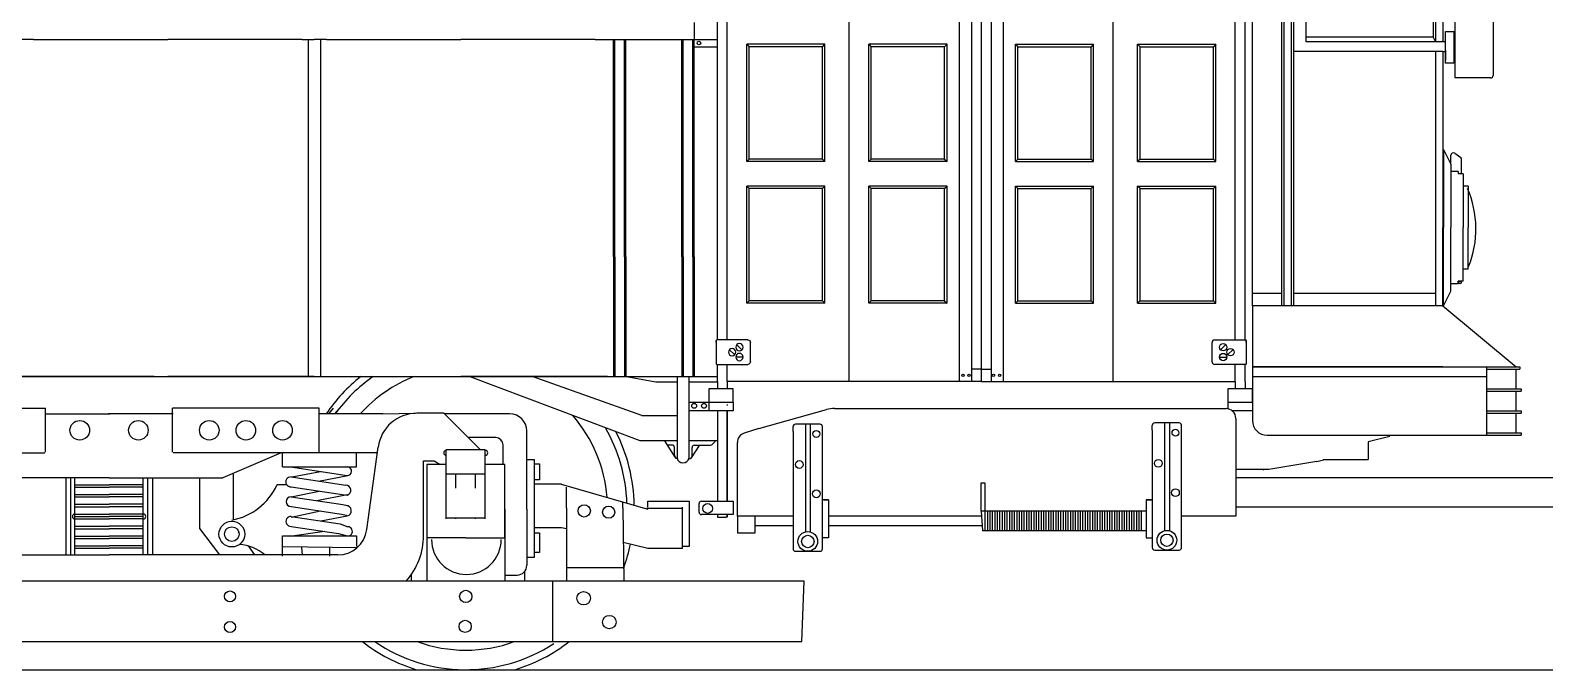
# Model space of a CAD drawing. Extents: x 0 to 750, y -2 to 474.
# Drawn here: x 439.2 to 594.1, y 315.1 to 380.6 of the extents above; entities that cross this region are included whole.
import ezdxf

# ---------------------------------------------------------------- set-up
doc = ezdxf.new("R2010")
doc.units = 0
doc.layers.get('0').update_dxf_attribs({"color": 1, "linetype": 'CONTINUOUS'})

# ---------------------------------------------------------------- blocks, each defined once
blk = doc.blocks.new('DBRACKET')
for p, q in [((-3.5, 0.25), (-3.5, 1)), ((-3.5, -1), (-3.5, 0.25)), ((-3.25, 1.25), (-0.25, 1.25)), ((-2.125, 0.75), (-2.625, 0.25)), ((-1.375, 0.25), (-1.875, -0.25)), ((-0.25, 1.25), (-0.0625, 1.25)), ((0, 1), (0, 1.1875)), ((0, 1.1875), (0, -1.1875)), ((-0.0625, -1.25), (-3.25, -1.25)), ((-2.75, -0.5), (-2, -0.5))]:
    blk.add_line(p, q)
for centre in [(-2.375, 0.5), (-1.625, 0), (-2.375, -0.5)]:
    blk.add_circle(centre, 0.375)
for centre, radius, start, end in [((-3.25, 1), 0.25, 90, 180), ((-0.0625, 1.1875), 0.0625, 0, 90), ((-3.25, -1), 0.25, 180, 270), ((-0.0625, -1.1875), 0.0625, 270, 0)]:
    blk.add_arc(centre, radius, start, end)

msp = doc.modelspace()

# ---------------------------------------------------------------- linework, layer by layer
for p, q in [((564.237705, 352.364754), (564.237705, 423.114754)), ((567.237705, 352.364754), (567.237705, 423.114754)), ((567.487705, 352.364754), (567.487705, 423.114754)), ((568.237705, 352.364754), (568.237705, 423.114754)), ((568.487705, 352.364754), (568.487705, 423.114754)), ((569.737705, 379.364754), (569.737705, 423.114754)), ((522.987705, 344.614754), (522.987705, 421.364754)), ((536.487705, 421.364754), (536.487705, 344.614754)), ((536.487705, 421.364754), (536.487705, 344.614754)), ((549.987705, 344.614754), (549.987705, 421.364754)), ((534.237705, 419.364754), (534.237705, 344.614754)), ((535.487705, 419.364754), (535.487705, 344.614754)), ((537.487705, 419.364754), (537.487705, 344.614754)), ((538.737705, 419.364754), (538.737705, 344.614754)), ((582.737705, 415.364754), (582.737705, 379.864754)), ((582.987705, 391.658744), (582.987705, 379.364754)), ((583.737705, 389.145595), (583.737705, 379.364754)), ((509.487705, 348.864754), (509.487705, 381.864754)), ((510.487705, 348.864754), (510.487705, 381.864754)), ((562.487705, 348.864754), (562.487705, 381.864754)), ((563.487705, 348.864754), (563.487705, 381.864754)), ((584.987705, 375.677254), (584.987705, 381.927254)), ((588.862705, 381.677254), (588.862705, 375.927254)), ((582.737705, 379.864754), (569.737705, 379.864754)), ((582.737705, 379.864754), (582.987705, 379.364754)), ((583.987705, 378.802254), (583.987705, 380.427254)), ((583.987705, 380.427254), (584.862705, 380.427254)), ((584.862705, 380.427254), (584.862705, 377.177254)), ((452.987705, 379.614754), (453.237705, 379.614754)), ((453.487705, 379.614754), (453.237705, 379.614754)), ((482.987705, 379.614754), (483.237705, 379.614754)), ((483.487705, 379.614754), (483.237705, 379.614754)), ((520.487705, 379.114754), (512.487705, 379.114754)), ((512.487705, 367.114754), (512.487705, 379.114754)), ((512.487705, 379.114754), (512.737705, 378.864754)), ((520.237705, 378.864754), (512.737705, 378.864754)), ((512.737705, 367.364754), (512.737705, 378.864754)), ((520.237705, 378.864754), (520.487705, 379.114754)), ((520.237705, 367.364754), (520.237705, 378.864754)), ((520.487705, 367.114754), (520.487705, 379.114754)), ((532.987705, 379.114754), (524.987705, 379.114754)), ((524.987705, 367.114754), (524.987705, 379.114754)), ((524.987705, 379.114754), (525.237705, 378.864754)), ((532.737705, 378.864754), (525.237705, 378.864754)), ((525.237705, 367.364754), (525.237705, 378.864754)), ((532.987705, 379.114754), (532.737705, 378.864754)), ((532.737705, 367.364754), (532.737705, 378.864754)), ((532.987705, 367.114754), (532.987705, 379.114754)), ((539.987705, 379.114754), (540.237705, 378.864754)), ((539.987705, 367.114754), (539.987705, 379.114754)), ((539.987705, 379.114754), (547.987705, 379.114754)), ((540.237705, 367.364754), (540.237705, 378.864754)), ((540.237705, 378.864754), (547.737705, 378.864754)), ((547.987705, 379.114754), (547.737705, 378.864754)), ((547.737705, 367.364754), (547.737705, 378.864754)), ((547.987705, 367.114754), (547.987705, 379.114754)), ((552.737705, 378.864754), (552.487705, 379.114754)), ((552.487705, 367.114754), (552.487705, 379.114754)), ((552.487705, 379.114754), (560.487705, 379.114754)), ((552.737705, 367.364754), (552.737705, 378.864754)), ((552.737705, 378.864754), (560.237705, 378.864754)), ((560.487705, 379.114754), (560.237705, 378.864754)), ((560.237705, 367.364754), (560.237705, 378.864754)), ((560.487705, 367.114754), (560.487705, 379.114754)), ((583.737705, 378.364754), (568.487705, 378.364754)), ((582.987705, 379.364754), (569.737705, 379.364754)), ((583.737705, 379.364754), (582.987705, 379.364754)), ((582.987705, 378.364754), (582.987705, 352.364754)), ((583.987705, 379.364754), (583.737705, 379.364754)), ((583.737705, 378.364754), (583.737705, 352.364754)), ((583.737705, 378.364754), (583.987705, 378.364754)), ((583.987705, 377.177254), (583.987705, 378.802254)), ((583.987705, 378.489754), (583.987705, 377.489754)), ((584.862705, 379.677254), (584.987705, 379.677254)), ((584.862705, 377.177254), (583.987705, 377.177254)), ((584.862705, 377.677254), (584.987705, 377.677254)), ((588.612705, 375.677254), (584.987705, 375.677254)), ((512.737705, 367.364754), (512.487705, 367.114754)), ((520.237705, 367.364754), (512.737705, 367.364754)), ((520.237705, 367.364754), (520.487705, 367.114754)), ((525.237705, 367.364754), (524.987705, 367.114754)), ((532.737705, 367.364754), (525.237705, 367.364754)), ((532.737705, 367.364754), (532.987705, 367.114754)), ((540.237705, 367.364754), (539.987705, 367.114754)), ((540.237705, 367.364754), (547.737705, 367.364754)), ((547.737705, 367.364754), (547.987705, 367.114754)), ((552.737705, 367.364754), (552.487705, 367.114754)), ((552.737705, 367.364754), (560.237705, 367.364754)), ((560.237705, 367.364754), (560.487705, 367.114754)), ((583.737705, 368.364754), (583.737705, 360.364754)), ((583.737705, 368.364754), (583.800205, 368.364754)), ((583.800205, 368.364754), (583.800205, 360.364754)), ((583.800205, 368.364754), (583.800205, 366.864754)), ((583.800205, 368.364754), (584.550205, 366.864754)), ((584.550205, 366.864754), (584.550205, 367.757274)), ((584.944376, 367.961516), (585.55979, 367.527106)), ((585.612705, 367.424985), (585.612705, 365.864754)), ((520.487705, 367.114754), (512.487705, 367.114754)), ((532.987705, 367.114754), (524.987705, 367.114754)), ((539.987705, 367.114754), (547.987705, 367.114754)), ((552.487705, 367.114754), (560.487705, 367.114754)), ((584.550205, 366.864754), (584.550205, 360.364754)), ((585.300205, 366.114754), (584.550205, 366.114754)), ((585.300205, 366.114754), (585.300205, 365.864754)), ((585.800205, 365.864754), (585.300205, 365.864754)), ((585.800205, 365.864754), (585.800205, 360.364754)), ((520.487705, 364.614754), (512.487705, 364.614754)), ((512.487705, 352.614754), (512.487705, 364.614754)), ((512.737705, 364.364754), (512.487705, 364.614754)), ((520.237705, 364.364754), (512.737705, 364.364754)), ((512.737705, 352.864754), (512.737705, 364.364754)), ((520.237705, 364.364754), (520.487705, 364.614754)), ((520.237705, 352.864754), (520.237705, 364.364754)), ((520.487705, 352.614754), (520.487705, 364.614754)), ((532.987705, 364.614754), (524.987705, 364.614754)), ((524.987705, 352.614754), (524.987705, 364.614754)), ((525.237705, 364.364754), (524.987705, 364.614754)), ((532.737705, 364.364754), (525.237705, 364.364754)), ((525.237705, 352.864754), (525.237705, 364.364754)), ((532.737705, 364.364754), (532.987705, 364.614754)), ((532.737705, 352.864754), (532.737705, 364.364754)), ((532.987705, 352.614754), (532.987705, 364.614754)), ((540.237705, 364.364754), (539.987705, 364.614754)), ((539.987705, 352.614754), (539.987705, 364.614754)), ((539.987705, 364.614754), (547.987705, 364.614754)), ((540.237705, 352.864754), (540.237705, 364.364754)), ((540.237705, 364.364754), (547.737705, 364.364754)), ((547.737705, 364.364754), (547.987705, 364.614754)), ((547.737705, 352.864754), (547.737705, 364.364754)), ((547.987705, 352.614754), (547.987705, 364.614754)), ((552.737705, 364.364754), (552.487705, 364.614754)), ((552.487705, 352.614754), (552.487705, 364.614754)), ((552.487705, 364.614754), (560.487705, 364.614754)), ((552.737705, 352.864754), (552.737705, 364.364754)), ((552.737705, 364.364754), (560.237705, 364.364754)), ((560.237705, 364.364754), (560.487705, 364.614754)), ((560.237705, 352.864754), (560.237705, 364.364754)), ((560.487705, 352.614754), (560.487705, 364.614754)), ((586.300205, 364.614754), (585.800205, 364.614754)), ((586.300205, 364.614754), (586.300205, 360.364754)), ((583.737705, 352.364754), (583.737705, 360.364754)), ((583.800205, 352.364754), (583.800205, 360.364754)), ((584.550205, 353.864754), (584.550205, 360.364754)), ((585.800205, 354.864754), (585.800205, 360.364754)), ((586.300205, 356.114754), (586.300205, 360.364754)), ((467.612705, 357.364754), (467.612705, 345.114754)), ((468.862705, 357.364754), (468.862705, 345.114754)), ((498.862705, 357.364754), (498.862705, 345.114754)), ((498.987705, 357.364754), (498.987705, 345.114754)), ((499.987705, 357.364754), (499.987705, 345.114754)), ((500.112705, 357.364754), (500.112705, 345.114754)), ((505.862705, 357.364754), (505.862705, 345.114754)), ((505.987705, 357.364754), (505.987705, 345.114754)), ((506.987705, 357.364754), (506.987705, 345.114754)), ((507.112705, 357.364754), (507.112705, 345.114754)), ((586.300205, 356.114754), (585.800205, 356.114754)), ((567.237705, 353.614754), (564.237705, 353.614754)), ((582.987705, 353.614754), (568.487705, 353.614754)), ((583.800205, 352.364754), (584.550205, 353.864754)), ((583.800205, 352.364754), (583.800205, 353.864754)), ((585.300205, 354.614754), (584.550205, 354.614754)), ((585.800205, 354.864754), (585.300205, 354.864754)), ((585.300205, 354.614754), (585.300205, 354.864754)), ((512.737705, 352.864754), (512.487705, 352.614754)), ((520.487705, 352.614754), (512.487705, 352.614754)), ((520.237705, 352.864754), (512.737705, 352.864754)), ((520.237705, 352.864754), (520.487705, 352.614754)), ((525.237705, 352.864754), (524.987705, 352.614754)), ((532.987705, 352.614754), (524.987705, 352.614754)), ((532.737705, 352.864754), (525.237705, 352.864754)), ((532.737705, 352.864754), (532.987705, 352.614754)), ((540.237705, 352.864754), (539.987705, 352.614754)), ((539.987705, 352.614754), (547.987705, 352.614754)), ((540.237705, 352.864754), (547.737705, 352.864754)), ((547.737705, 352.864754), (547.987705, 352.614754)), ((552.737705, 352.864754), (552.487705, 352.614754)), ((552.487705, 352.614754), (560.487705, 352.614754)), ((552.737705, 352.864754), (560.237705, 352.864754)), ((560.237705, 352.864754), (560.487705, 352.614754)), ((583.737705, 352.364754), (564.237705, 352.364754)), ((564.237705, 352.364754), (564.237705, 340.614754)), ((583.737705, 352.364754), (591.237705, 346.114754)), ((583.737705, 352.364754), (583.800205, 352.364754)), ((509.487705, 344.614754), (509.487705, 346.364754)), ((510.487705, 344.614754), (510.487705, 346.364754)), ((536.487705, 345.864754), (535.487705, 345.864754)), ((536.487705, 345.864754), (537.487705, 345.864754)), ((562.487705, 344.614754), (562.487705, 346.364754)), ((563.487705, 344.614754), (563.487705, 346.364754)), ((583.737705, 346.114754), (564.237705, 346.114754)), ((564.237705, 346.114754), (588.237705, 346.114754)), ((588.237705, 346.114754), (591.612705, 346.114754)), ((588.237705, 339.114754), (588.237705, 346.114754)), ((588.237705, 345.864754), (591.362705, 345.864754)), ((588.237705, 345.864754), (591.612705, 345.864754)), ((591.237705, 343.864754), (591.237705, 345.864754)), ((591.612705, 346.114754), (591.612705, 345.864754)), ((451.362705, 345.114754), (430.987705, 345.114754)), ((451.862705, 345.114754), (442.112705, 345.114754)), ((451.862705, 345.114754), (442.112705, 345.114754)), ((451.862705, 345.114754), (442.112705, 345.114754)), ((451.862705, 345.114754), (442.112705, 345.114754)), ((442.612705, 345.114754), (452.362705, 345.114754)), ((442.612705, 345.114754), (452.362705, 345.114754)), ((442.612705, 345.114754), (452.362705, 345.114754)), ((442.612705, 345.114754), (452.362705, 345.114754)), ((442.612705, 345.114754), (452.362705, 345.114754)), ((443.112705, 345.114754), (463.487705, 345.114754)), ((443.112705, 345.114754), (463.487705, 345.114754)), ((452.987705, 345.114754), (453.237705, 345.114754)), ((453.487705, 345.114754), (453.237705, 345.114754)), ((463.487705, 345.114754), (509.237705, 345.114754)), ((482.987705, 345.114754), (483.237705, 345.114754)), ((483.487705, 345.114754), (483.237705, 345.114754)), ((501.580007, 338.524757), (484.185328, 345.075544)), ((501.757214, 341.145072), (490.624715, 345.075544)), ((498.237705, 345.114754), (509.487705, 345.114754)), ((503.176062, 344.551481), (499.987705, 345.114754)), ((505.358905, 344.551481), (503.176062, 344.551481)), ((505.358905, 345.075544), (505.358905, 336.956424)), ((506.559468, 345.075544), (506.559468, 336.698446)), ((509.487705, 344.551481), (506.559468, 344.551481)), ((509.487705, 344.614754), (509.487705, 343.864754)), ((536.487705, 344.614754), (510.487705, 344.614754)), ((510.487705, 344.614754), (510.487705, 343.864754)), ((536.487705, 344.614754), (562.487705, 344.614754)), ((562.487705, 344.614754), (562.487705, 343.864754)), ((563.487705, 344.614754), (563.487705, 343.864754)), ((564.237705, 345.114754), (588.237705, 345.114754)), ((508.612705, 343.864754), (508.612705, 342.489754)), ((511.112705, 343.864754), (508.612705, 343.864754)), ((511.112705, 342.489754), (511.112705, 343.864754)), ((561.737705, 343.864754), (561.737705, 342.489754)), ((564.237705, 343.864754), (561.737705, 343.864754)), ((564.237705, 342.489754), (564.237705, 343.864754)), ((588.237705, 343.864754), (591.737705, 343.864754)), ((588.237705, 343.614754), (591.737705, 343.614754)), ((591.237705, 341.614754), (591.237705, 343.614754)), ((591.737705, 343.864754), (591.737705, 343.614754)), ((425.737705, 341.864754), (440.737705, 341.864754)), ((440.675205, 341.302254), (447.300205, 341.302254)), ((440.737705, 337.364754), (440.737705, 341.864754)), ((453.800205, 341.302254), (447.175205, 341.302254)), ((453.737705, 337.364754), (453.737705, 341.864754)), ((468.737705, 341.864754), (453.737705, 341.864754)), ((468.737705, 337.364754), (468.737705, 341.864754)), ((470.862705, 341.302254), (468.737705, 341.302254)), ((475.237459, 341.302254), (470.862705, 341.302254)), ((475.237459, 341.302254), (478.611103, 341.355591)), ((481.495064, 341.357395), (478.731211, 341.357395)), ((485.237705, 337.614754), (481.495064, 341.357395)), ((488.237705, 341.302254), (481.550205, 341.302254)), ((501.757214, 341.145072), (505.359038, 341.145072)), ((506.612705, 341.614754), (506.612705, 342.489754)), ((506.612705, 342.489754), (508.612705, 342.489754)), ((509.362705, 341.614754), (506.612705, 341.614754)), ((508.612705, 342.489754), (511.112705, 342.489754)), ((508.612705, 342.489754), (508.612705, 341.864754)), ((508.612705, 342.489754), (508.612705, 341.614754)), ((511.112705, 341.614754), (509.362705, 341.614754)), ((509.487705, 341.614754), (509.487705, 332.364754)), ((510.487705, 342.239754), (510.487705, 342.166205)), ((510.487705, 333.364754), (510.487705, 341.614754)), ((510.487705, 341.614754), (510.487705, 332.364754)), ((511.112705, 342.489754), (511.112705, 341.614754)), ((513.72781, 339.79504), (520.658267, 341.728574)), ((521.464452, 341.838926), (561.533995, 341.838926)), ((561.737705, 342.489754), (561.737705, 341.864754)), ((561.737705, 342.489754), (564.237705, 342.489754)), ((564.237705, 341.614754), (562.112705, 341.614754)), ((564.237705, 342.489754), (564.237705, 341.614754)), ((588.237705, 341.614754), (591.737705, 341.614754)), ((588.237705, 341.364754), (591.737705, 341.364754)), ((591.237705, 339.364754), (591.237705, 341.364754)), ((591.737705, 341.614754), (591.737705, 341.364754)), ((489.987705, 331.552254), (489.987705, 339.552254)), ((513.72781, 339.79504), (512.233049, 339.32333)), ((517.237705, 339.489754), (517.237705, 339.989754)), ((517.237705, 339.489754), (517.237705, 327.489754)), ((519.987705, 340.239754), (517.487705, 340.239754)), ((518.487705, 340.239754), (518.487705, 329.239754)), ((518.987705, 340.239754), (518.987705, 329.216035)), ((520.237705, 339.489754), (520.237705, 339.989754)), ((520.237705, 327.489754), (520.237705, 339.489754)), ((553.987705, 339.614754), (553.987705, 340.114754)), ((553.987705, 339.614754), (553.987705, 327.614754)), ((556.737705, 340.364754), (554.237705, 340.364754)), ((555.237705, 340.364754), (555.237705, 329.364754)), ((555.737705, 340.364754), (555.737705, 329.341035)), ((556.987705, 339.614754), (556.987705, 340.114754)), ((556.987705, 327.614754), (556.987705, 339.614754)), ((562.533995, 340.838926), (562.533995, 330.838926)), ((473.602318, 329.447483), (474.768726, 337.903944)), ((486.800205, 338.864754), (483.987705, 338.864754)), ((487.550205, 336.114754), (487.550205, 338.114754)), ((505.358905, 338.524757), (501.580007, 338.524757)), ((504.060796, 338.52579), (505.14304, 336.865447)), ((504.84431, 338.100034), (504.348465, 338.100034)), ((505.09431, 337.083491), (505.09431, 337.850034)), ((509.487705, 338.524757), (506.559468, 338.524757)), ((506.852491, 336.814291), (507.647372, 338.064227)), ((506.891535, 336.948446), (506.891535, 337.846102)), ((507.141535, 338.096102), (508.775961, 338.096102)), ((508.949107, 338.165768), (509.273552, 338.477281)), ((511.533995, 336.905392), (511.533995, 338.369689)), ((511.580007, 338.524757), (511.546091, 338.524757)), ((565.737705, 339.114754), (588.237705, 339.114754)), ((578.301394, 338.997405), (576.089295, 338.448185)), ((576.089295, 338.448185), (576.089295, 336.614754)), ((588.237705, 339.364754), (591.737705, 339.364754)), ((588.237705, 339.114754), (591.737705, 339.114754)), ((591.737705, 339.364754), (591.737705, 339.114754)), ((429.612705, 337.302254), (440.675205, 337.302254)), ((464.862705, 337.302254), (453.800205, 337.302254)), ((464.862705, 337.302254), (458.862705, 334.739754)), ((470.862705, 337.302254), (464.862705, 337.302254)), ((464.987705, 335.864754), (464.987705, 337.239754)), ((474.685734, 337.302254), (470.862705, 337.302254)), ((472.550205, 335.864754), (472.550205, 337.239754)), ((479.425205, 328.857395), (479.425205, 336.489754)), ((479.425205, 336.489754), (480.487705, 336.489754)), ((480.487705, 336.489754), (481.112705, 336.114754)), ((485.737705, 337.614754), (481.737705, 337.614754)), ((481.737705, 330.552254), (481.737705, 337.552254)), ((485.737705, 330.552254), (485.737705, 337.552254)), ((485.737705, 336.114754), (485.737705, 337.114754)), ((489.987705, 336.614754), (490.737705, 336.614754)), ((489.987705, 331.614754), (489.987705, 336.614754)), ((489.987705, 331.614754), (489.987705, 336.614754)), ((490.737705, 336.614754), (490.737705, 326.614754)), ((505.09431, 337.083491), (505.09431, 336.91611)), ((505.332565, 336.765822), (505.324641, 336.77652)), ((505.358905, 336.956424), (505.358905, 336.763937)), ((506.641535, 336.698446), (506.559468, 336.698446)), ((511.533995, 337.710505), (511.533995, 337.710505)), ((511.533995, 330.838926), (511.533995, 336.905392)), ((570.826025, 336.43438), (565.908346, 335.614754)), ((570.826025, 336.43438), (571.512736, 336.608733)), ((571.465307, 336.614754), (576.089295, 336.614754)), ((459.925205, 335.114754), (459.925205, 330.451633)), ((464.987705, 335.864754), (472.550205, 335.864754)), ((465.800205, 335.864754), (471.612705, 334.989754)), ((465.862705, 334.844078), (471.463845, 334.000896)), ((465.925205, 334.864754), (468.877411, 335.401519)), ((468.673317, 334.420975), (471.675205, 334.989754)), ((479.737705, 336.114754), (479.737705, 328.614754)), ((481.737705, 336.114754), (479.737705, 336.114754)), ((485.737705, 335.114754), (481.737705, 335.114754)), ((482.737705, 333.677254), (482.737705, 335.114754)), ((484.737705, 333.677254), (484.737705, 335.114754)), ((487.737705, 336.114754), (485.737705, 336.114754)), ((487.737705, 328.614754), (487.737705, 336.114754)), ((490.737705, 336.177254), (491.300205, 336.177254)), ((491.300205, 336.177254), (491.300205, 334.552254)), ((565.908346, 335.614754), (562.533995, 335.614754)), ((562.533995, 334.77624), (600.888376, 334.77624)), ((565.385425, 335.527599), (565.333918, 335.519015)), ((447.237705, 334.739754), (435.612705, 334.739754)), ((442.800205, 334.739754), (442.800205, 326.864754)), ((443.300205, 334.739754), (443.300205, 326.864754)), ((443.737705, 326.857395), (443.737705, 334.739754)), ((443.737705, 334.048574), (447.237705, 334.048574)), ((443.737705, 333.798574), (447.237705, 333.798574)), ((447.237705, 334.739754), (458.862705, 334.739754)), ((450.737705, 334.048574), (447.237705, 334.048574)), ((450.737705, 333.798574), (447.237705, 333.798574)), ((450.737705, 326.857395), (450.737705, 334.739754)), ((451.175205, 334.739754), (451.175205, 326.864754)), ((451.675205, 334.739754), (451.675205, 326.864754)), ((456.487705, 334.739754), (456.487705, 329.552254)), ((464.425205, 334.052254), (465.362705, 334.052254)), ((465.862705, 333.832811), (471.314984, 333.012038)), ((465.862705, 332.802254), (468.748939, 333.398324)), ((493.550205, 334.114754), (490.737705, 334.114754)), ((491.300205, 334.552254), (490.800205, 334.552254)), ((493.487705, 334.114754), (502.362705, 331.552254)), ((494.050205, 331.677254), (494.050205, 333.802254)), ((510.487705, 332.364754), (510.487705, 333.364754)), ((536.487705, 331.338926), (536.487705, 334.239754)), ((536.487705, 334.239754), (536.862705, 334.239754)), ((536.862705, 334.239754), (536.862705, 330.614754)), ((443.737705, 333.048574), (447.237705, 333.048574)), ((443.737705, 332.798574), (447.237705, 332.798574)), ((443.737705, 332.048574), (447.237705, 332.048574)), ((443.737705, 331.798574), (447.237705, 331.798574)), ((450.737705, 333.048574), (447.237705, 333.048574)), ((450.737705, 332.798574), (447.237705, 332.798574)), ((450.737705, 332.048574), (447.237705, 332.048574)), ((450.737705, 331.798574), (447.237705, 331.798574)), ((465.862705, 332.821544), (471.166124, 332.023179)), ((465.862705, 331.810276), (471.017263, 331.034321)), ((468.485218, 332.426757), (471.612705, 333.052254)), ((471.166124, 332.023179), (471.612705, 331.927254)), ((471.314984, 333.012038), (471.612705, 332.989754)), ((494.050205, 331.677254), (494.050205, 324.177254)), ((499.800205, 331.677254), (499.800205, 332.302254)), ((499.800205, 331.677254), (499.925205, 324.177254)), ((502.362705, 332.364754), (506.612705, 332.364754)), ((502.362705, 331.739754), (502.362705, 332.364754)), ((505.925205, 327.552254), (505.925205, 331.739754)), ((506.612705, 332.364754), (506.612705, 327.739754)), ((507.612705, 331.239754), (507.612705, 332.114754)), ((507.862705, 332.364754), (511.112705, 332.364754)), ((511.112705, 332.364754), (511.112705, 330.989754)), ((520.862705, 332.489754), (520.237705, 332.489754)), ((520.362705, 332.489754), (520.862705, 332.489754)), ((520.862705, 332.489754), (520.862705, 328.614754)), ((553.362705, 332.489754), (553.987705, 332.489754)), ((553.362705, 332.489754), (553.362705, 328.614754)), ((553.862705, 332.489754), (553.362705, 332.489754)), ((562.533995, 331.77624), (600.888376, 331.77624)), ((443.737705, 331.048574), (447.237705, 331.048574)), ((443.737705, 330.798574), (447.237705, 330.798574)), ((443.737705, 330.548574), (447.237705, 330.548574)), ((450.737705, 331.048574), (447.237705, 331.048574)), ((450.737705, 330.798574), (447.237705, 330.798574)), ((450.737705, 330.548574), (447.237705, 330.548574)), ((465.862705, 330.739754), (468.860868, 331.35894)), ((465.862705, 330.799009), (470.868403, 330.045463)), ((468.922457, 330.338401), (471.612705, 330.864754)), ((471.017263, 331.034321), (471.550205, 330.927254)), ((479.737705, 331.552254), (479.737705, 324.802254)), ((485.737705, 330.614754), (481.737705, 330.614754)), ((482.737705, 330.552254), (482.737705, 330.614754)), ((484.737705, 330.552254), (484.737705, 330.614754)), ((487.737705, 331.552254), (487.737705, 324.802254)), ((489.987705, 331.552254), (489.987705, 325.802254)), ((505.925205, 331.614754), (502.237705, 331.614754)), ((511.112705, 330.989754), (507.862705, 330.989754)), ((509.487705, 330.989754), (509.487705, 330.739754)), ((509.487705, 330.739754), (510.362705, 330.739754)), ((510.487705, 330.739754), (510.362705, 330.739754)), ((510.487705, 330.739754), (510.487705, 330.989754)), ((510.487705, 330.989754), (510.487705, 330.739754)), ((517.237705, 330.838926), (511.533995, 330.838926)), ((511.533995, 330.838926), (511.533995, 329.114754)), ((513.362705, 329.114754), (513.362705, 330.864754)), ((536.518955, 330.838926), (520.862705, 330.838926)), ((553.362705, 331.338926), (536.487705, 331.338926)), ((536.487705, 331.338926), (536.612705, 329.338926)), ((536.862705, 331.364754), (536.862705, 329.338926)), ((537.112705, 331.364754), (537.112705, 329.338926)), ((537.362705, 331.364754), (537.362705, 329.338926)), ((537.612705, 331.364754), (537.612705, 329.338926)), ((537.862705, 331.364754), (537.862705, 329.338926)), ((538.112705, 331.364754), (538.112705, 329.338926)), ((538.362705, 331.364754), (538.362705, 329.338926)), ((538.612705, 331.364754), (538.612705, 329.338926)), ((538.862705, 331.364754), (538.862705, 329.338926)), ((539.112705, 331.364754), (539.112705, 329.338926)), ((539.362705, 331.364754), (539.362705, 329.338926)), ((539.612705, 331.364754), (539.612705, 329.338926)), ((539.862705, 331.364754), (539.862705, 329.338926)), ((540.112705, 331.364754), (540.112705, 329.338926)), ((540.362705, 331.364754), (540.362705, 329.338926)), ((540.612705, 331.364754), (540.612705, 329.338926)), ((540.862705, 331.364754), (540.862705, 329.338926)), ((541.112705, 331.364754), (541.112705, 329.338926)), ((541.362705, 331.364754), (541.362705, 329.338926)), ((541.612705, 331.364754), (541.612705, 329.338926)), ((541.862705, 331.364754), (541.862705, 329.338926)), ((542.112705, 331.364754), (542.112705, 329.338926)), ((542.362705, 331.364754), (542.362705, 329.338926)), ((542.612705, 331.364754), (542.612705, 329.338926)), ((542.862705, 331.364754), (542.862705, 329.338926)), ((543.112705, 331.364754), (543.112705, 329.338926)), ((543.362705, 331.364754), (543.362705, 329.338926)), ((543.612705, 331.364754), (543.612705, 329.338926)), ((543.862705, 331.364754), (543.862705, 329.338926)), ((544.112705, 331.364754), (544.112705, 329.338926)), ((544.362705, 331.364754), (544.362705, 329.338926)), ((544.612705, 331.364754), (544.612705, 329.338926)), ((544.862705, 331.364754), (544.862705, 329.338926)), ((545.112705, 331.364754), (545.112705, 329.338926)), ((545.362705, 331.364754), (545.362705, 329.338926)), ((545.612705, 331.364754), (545.612705, 329.338926)), ((545.862705, 331.364754), (545.862705, 329.338926)), ((546.112705, 331.364754), (546.112705, 329.338926)), ((546.362705, 331.364754), (546.362705, 329.338926)), ((546.612705, 331.364754), (546.612705, 329.338926)), ((546.862705, 331.364754), (546.862705, 329.338926)), ((547.112705, 331.364754), (547.112705, 329.338926)), ((547.362705, 331.364754), (547.362705, 329.338926)), ((547.612705, 331.364754), (547.612705, 329.338926)), ((547.862705, 331.364754), (547.862705, 329.338926)), ((548.112705, 331.364754), (548.112705, 329.338926)), ((548.362705, 331.364754), (548.362705, 329.338926)), ((548.612705, 331.364754), (548.612705, 329.338926)), ((548.862705, 331.364754), (548.862705, 329.338926)), ((549.112705, 331.364754), (549.112705, 329.338926)), ((549.362705, 331.364754), (549.362705, 329.338926)), ((549.612705, 331.364754), (549.612705, 329.338926)), ((549.862705, 331.364754), (549.862705, 329.338926)), ((550.112705, 331.364754), (550.112705, 329.338926)), ((550.362705, 331.364754), (550.362705, 329.338926)), ((550.612705, 331.364754), (550.612705, 329.338926)), ((550.862705, 331.364754), (550.862705, 329.338926)), ((551.112705, 331.364754), (551.112705, 329.338926)), ((551.362705, 331.364754), (551.362705, 329.338926)), ((551.612705, 331.364754), (551.612705, 329.338926)), ((551.862705, 331.364754), (551.862705, 329.338926)), ((552.112705, 331.364754), (552.112705, 329.338926)), ((552.362705, 331.364754), (552.362705, 329.338926)), ((552.612705, 331.364754), (552.612705, 329.338926)), ((552.862705, 331.364754), (552.862705, 329.338926)), ((562.533995, 330.838926), (556.987705, 330.838926)), ((443.737705, 329.798574), (447.237705, 329.798574)), ((443.737705, 329.548574), (447.237705, 329.548574)), ((443.737705, 328.798574), (447.237705, 328.798574)), ((443.737705, 328.548574), (447.237705, 328.548574)), ((450.737705, 329.798574), (447.237705, 329.798574)), ((450.737705, 329.548574), (447.237705, 329.548574)), ((450.737705, 328.798574), (447.237705, 328.798574)), ((450.737705, 328.548574), (447.237705, 328.548574)), ((456.487705, 329.552254), (458.550205, 326.864754)), ((460.4573, 329.182322), (460.499529, 329.1232)), ((464.987705, 326.739754), (464.987705, 328.802254)), ((464.987705, 328.802254), (472.550205, 328.802254)), ((469.269554, 329.274883), (465.737705, 328.739754)), ((465.862705, 329.787742), (470.719543, 329.056605)), ((470.719543, 329.056605), (471.612705, 328.802254)), ((470.868403, 330.045463), (471.675205, 329.739754)), ((472.550205, 328.802254), (472.550205, 327.739754)), ((483.737705, 328.614754), (479.737705, 328.614754)), ((483.737705, 328.614754), (487.737705, 328.614754)), ((490.737705, 329.677254), (493.550205, 329.677254)), ((490.737705, 329.114754), (491.300205, 329.114754)), ((491.300205, 329.114754), (491.300205, 327.114754)), ((493.550205, 329.677254), (494.050205, 329.556687)), ((511.533995, 329.114754), (513.362705, 329.114754)), ((517.237705, 329.838926), (513.362705, 329.838926)), ((520.862705, 328.614754), (520.237705, 328.614754)), ((536.581455, 329.838926), (520.862705, 329.838926)), ((553.362705, 329.338926), (536.612705, 329.338926)), ((553.362705, 328.614754), (553.987705, 328.614754)), ((443.737705, 327.798574), (447.237705, 327.798574)), ((443.737705, 327.548574), (447.237705, 327.548574)), ((450.737705, 327.798574), (447.237705, 327.798574)), ((450.737705, 327.548574), (447.237705, 327.548574)), ((461.456373, 327.783619), (462.112705, 326.864754)), ((465.050205, 327.739754), (472.550205, 327.614754)), ((466.925205, 327.614754), (466.987705, 326.864754)), ((469.800205, 327.614754), (469.800205, 326.739754)), ((491.300205, 327.114754), (490.737705, 327.114754)), ((499.858892, 328.15601), (502.362705, 327.552254)), ((502.362705, 327.552254), (505.925205, 327.552254)), ((506.612705, 327.739754), (505.925205, 327.739754)), ((517.487705, 327.239754), (519.987705, 327.239754)), ((554.237705, 327.364754), (556.737705, 327.364754)), ((423.844956, 326.857395), (447.237705, 326.857395)), ((470.630454, 326.857395), (447.237705, 326.857395)), ((490.737705, 326.614754), (489.987705, 326.614754)), ((499.987705, 325.552254), (494.050205, 325.552254)), ((518.362705, 324.177254), (382.362705, 324.177254)), ((478.175205, 324.177254), (478.175205, 324.927254)), ((479.737705, 324.802254), (479.737705, 324.177254)), ((487.737705, 324.802254), (488.987705, 324.802254)), ((487.737705, 324.802254), (487.737705, 324.177254)), ((489.737705, 325.177254), (489.737705, 324.177254)), ((492.612705, 324.177254), (492.612705, 317.989754)), ((518.112705, 317.989754), (518.362705, 324.177254)), ((382.362705, 317.989754), (518.112705, 317.989754)), ((394.737705, 315.114754), (463.487705, 315.114754)), ((394.737705, 315.114754), (463.487705, 315.114754)), ((430.987705, 315.114754), (499.987705, 315.114754)), ((483.737705, 315.114754), (499.737705, 315.114754)), ((499.987705, 315.114754), (621.6875, 315.114754))]:
    msp.add_line(p, q)
at = {"color": 1}
for p, q in [((507.112705, 381.364754), (507.112705, 379.614754)), ((509.487705, 357.364754), (509.487705, 381.864754)), ((439.487705, 379.614754), (438.237705, 379.614754)), ((439.487705, 379.614754), (452.987705, 379.614754)), ((466.987705, 379.614754), (453.487705, 379.614754)), ((466.987705, 379.614754), (468.237705, 379.614754)), ((467.612705, 379.614754), (467.612705, 357.364754)), ((469.487705, 379.614754), (468.237705, 379.614754)), ((468.862705, 379.614754), (468.862705, 357.364754)), ((469.487705, 379.614754), (482.987705, 379.614754)), ((496.987705, 379.614754), (483.487705, 379.614754)), ((496.987705, 379.614754), (498.237705, 379.614754)), ((498.237705, 379.614754), (509.487705, 379.614754)), ((498.862705, 357.364754), (498.862705, 379.614754)), ((498.987705, 357.364754), (498.987705, 379.614754)), ((499.987705, 357.364754), (499.987705, 379.614754)), ((500.112705, 357.364754), (500.112705, 379.614754)), ((505.862705, 357.364754), (505.862705, 379.614754)), ((505.987705, 357.364754), (505.987705, 379.614754)), ((506.987705, 357.364754), (506.987705, 379.614754)), ((507.112705, 357.364754), (507.112705, 379.614754)), ((507.112705, 378.864754), (509.487705, 378.864754)), ((438.237705, 345.114754), (452.987705, 345.114754)), ((468.237705, 345.114754), (453.487705, 345.114754)), ((468.237705, 345.114754), (482.987705, 345.114754)), ((498.237705, 345.114754), (483.487705, 345.114754))]:
    msp.add_line(p, q, dxfattribs=at)
for points in [[(470.175349, 341.864754), (469.675205, 341.302254)], [(470.807604, 341.864754), (470.300205, 341.302254)]]:
    msp.add_lwpolyline(points)
msp.add_circle((507.593766, 379.249981), 0.1875, dxfattribs=at)
for centre, radius in [((585.487705, 354.739754), 0.125), ((534.612705, 345.239754), 0.125), ((535.237705, 345.239754), 0.125), ((537.737705, 345.239754), 0.125), ((538.362705, 345.239754), 0.125), ((507.112705, 342.114754), 0.25), ((508.112705, 342.114754), 0.25), ((444.237705, 339.614754), 1), ((450.237705, 339.614754), 1), ((457.487705, 339.614754), 1), ((461.237705, 339.614754), 1), ((464.987705, 339.614754), 1), ((519.612705, 339.239754), 0.353553), ((556.362705, 339.364754), 0.353553), ((517.862705, 336.114754), 0.395285), ((554.612705, 336.239754), 0.395285), ((519.612705, 333.114754), 0.395285), ((556.362705, 333.239754), 0.395285), ((495.862705, 331.364754), 0.625), ((498.362705, 331.239754), 0.625), ((508.487705, 331.614754), 0.5), ((459.800205, 328.989754), 1.313987), ((459.800205, 328.989754), 0.7526), ((518.737705, 328.239754), 1.007782), ((518.737705, 328.239754), 0.637377), ((555.487705, 328.364754), 1.007782), ((555.487705, 328.364754), 0.637377), ((459.612705, 322.614754), 0.5625), ((483.737705, 322.614754), 0.625), ((495.800205, 322.427254), 0.6875), ((459.612705, 319.489754), 0.5625), ((483.675205, 319.552254), 0.625), ((498.425205, 319.989754), 0.6875)]:
    msp.add_circle(centre, radius)
for centre, radius, start, end in [((588.612705, 375.927254), 0.25, 270, 0), ((584.800205, 367.757274), 0.25, 54.782407, 180), ((585.487705, 367.424985), 0.125, 0, 54.782407), ((576.857897, 360.217218), 10.255869, 337.936431, 23.853916), ((483.737705, 331.614754), 17.25, 128.49995, 145.833881), ((483.737705, 331.614754), 16.5, 125.096801, 144.047014), ((483.737705, 331.614754), 14.5, 111.40335, 138.079144), ((478.731211, 337.357395), 4, 90, 172.146687), ((488.237705, 339.552254), 1.75, 0, 90), ((483.737705, 331.614754), 14.5, 4.515292, 40.963403), ((521.464452, 338.838926), 3, 90, 105.588613), ((561.533995, 340.838926), 1, 0, 90), ((483.737705, 331.614754), 16.5, 1.923207, 29.989796), ((483.737705, 331.614754), 17.25, 1.114262, 27.045135), ((517.487705, 339.989754), 0.25, 90, 180), ((519.987705, 339.989754), 0.25, 0, 90), ((554.237705, 340.114754), 0.25, 90, 180), ((556.737705, 340.114754), 0.25, 0, 90), ((565.737705, 340.614754), 1.5, 180, 270), ((486.800205, 338.114754), 0.75, 0, 90), ((504.84431, 337.850034), 0.25, 0, 90), ((507.141535, 337.846102), 0.25, 90, 180), ((508.775961, 338.346102), 0.25, 270, 313.835086), ((512.533995, 338.369689), 1, 107.514425, 180), ((481.737705, 337.302254), 0.25, 90, 270), ((485.737705, 337.302254), 0.25, 270, 90), ((505.369407, 337.012998), 0.270209, 164.853883, 269.028798), ((505.967914, 336.906871), 0.625, 193.042825, 346.957175), ((506.641535, 336.948446), 0.25, 270, 0), ((465.827289, 334.338445), 0.506872, 85.993382, 274.006618), ((471.612705, 335.429486), 0.439732, 270, 81.828766), ((458.649962, 336.657736), 6.335769, 280.459909, 335.717637), ((471.463845, 333.484367), 0.516529, 286.74986, 90), ((465.870918, 332.31591), 0.5057, 90.930617, 269.069383), ((471.493251, 331.389304), 0.537979, 282.829016, 90.590657), ((507.862705, 332.114754), 0.25, 90, 180), ((443.737705, 330.798574), 0.25, 90, 270), ((450.737705, 330.798574), 0.25, 270, 90), ((465.834711, 330.293375), 0.506408, 86.831091, 273.168909), ((507.862705, 331.239754), 0.25, 180, 270), ((470.630454, 329.857395), 3, 270, 352.146687), ((471.668078, 329.269396), 0.470412, 263.239902, 89.131949), ((472.425205, 328.857395), 7, 318.041549, 0), ((460.26609, 323.490015), 4.455538, 95.122666, 95.194429), ((460.26609, 323.490015), 4.455538, 49.237794, 85.923209), ((483.800205, 328.427254), 3.5625, 180, 0), ((483.737705, 331.614754), 17.25, 339.560288, 347.82698), ((517.487705, 327.489754), 0.25, 180, 270), ((519.987705, 327.489754), 0.25, 270, 0), ((554.237705, 327.614754), 0.25, 180, 270), ((556.737705, 327.614754), 0.25, 270, 0), ((488.987705, 325.802254), 1, 270, 0), ((483.737705, 331.614754), 17.25, 232.17197, 253.042574), ((483.737705, 331.614754), 16.5, 235.665373, 303.079261), ((483.737705, 331.614754), 14.5, 249.993728, 290.006272), ((483.737705, 331.614754), 17.25, 286.957426, 307.82803)]:
    msp.add_arc(centre, radius, start, end)

# ---------------------------------------------------------------- block references
at = {"xscale": -1}
msp.add_blockref('DBRACKET', (509.362705, 347.614754), dxfattribs=at)
msp.add_blockref('DBRACKET', (563.612705, 347.614754))

doc.saveas('drawing.dxf')
